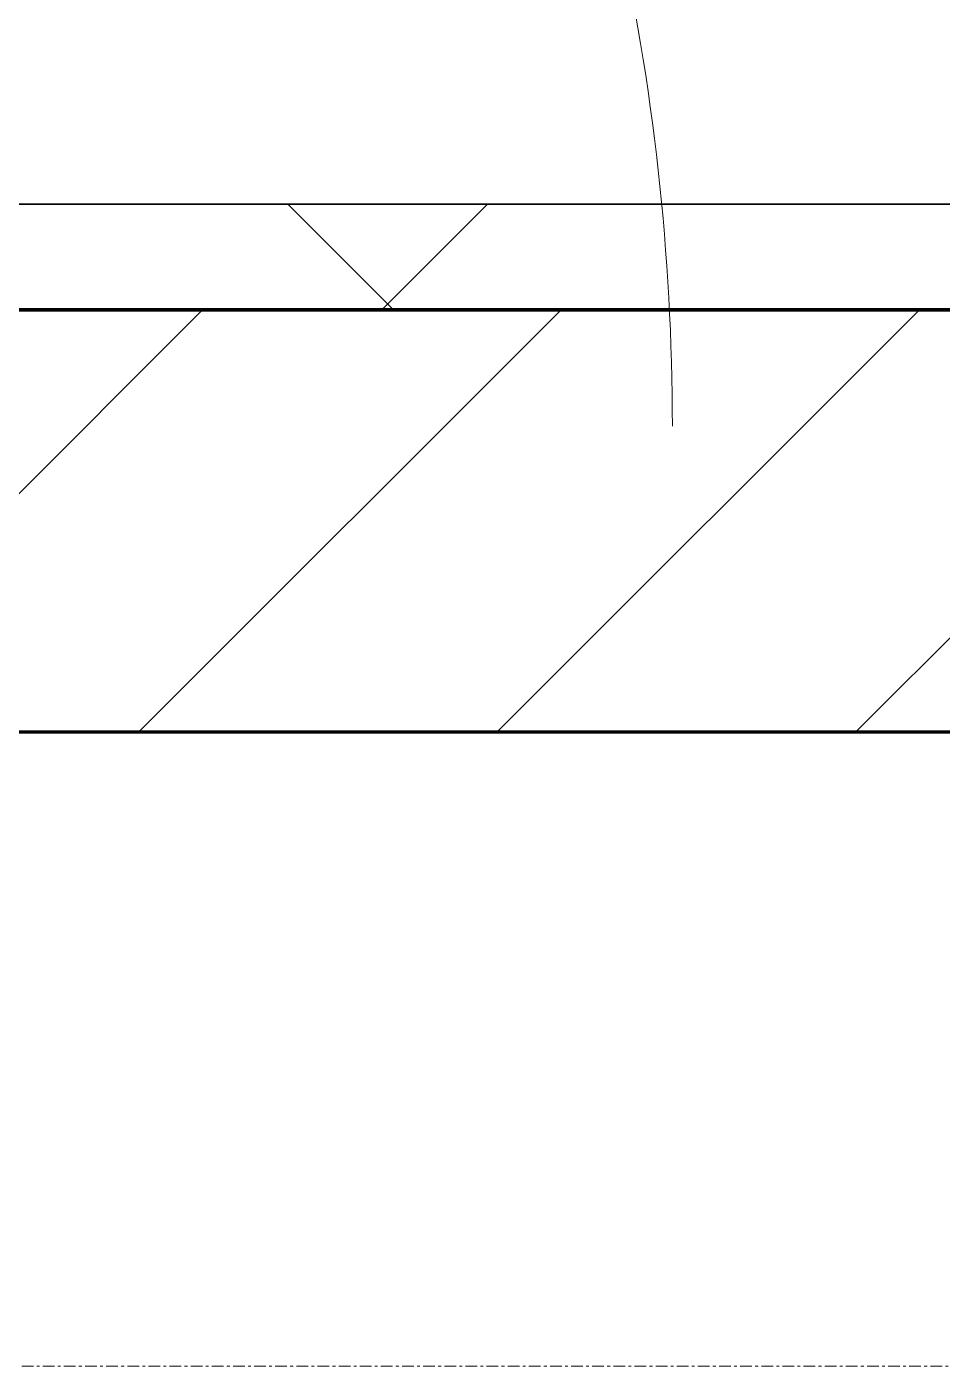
# Model space of a CAD drawing. Header units: millimetres. Extents: x -853432 to -773672, y -18171 to 22484.
# Drawn here: x -827485 to -827052, y -4321 to -3687 of the extents above; entities that cross this region are included whole.
import ezdxf
from ezdxf.xclip import XClip

# ---------------------------------------------------------------- set-up
doc = ezdxf.new("R2010")
doc.units = ezdxf.units.MM
doc.header["$XCLIPFRAME"] = 0
doc.linetypes.add('DPA_Grid _ Level 100', pattern=[10, 5.5, -1.6, 1.3, -1.6])
for name, color, linetype, lineweight in [('A-DOOR-E', 2, 'Continuous', 25), ('A-DOOR-OPNG', 2, 'Continuous', 9), ('A-GLAZ-CURT', 2, 'Continuous', 9), ('A-WALL', 5, 'Continuous', 35), ('A-WALL-FNSH', 2, 'Continuous', 35), ('A-WALL-PATT', 1, 'Continuous', 35), ('S-GRID', 251, 'Continuous', 9)]:
    doc.layers.add(name, color=color, linetype=linetype, lineweight=lineweight)
doc.layers.add('A11_ALU.SOLID SHEET', color=2, linetype='Continuous')

# ---------------------------------------------------------------- blocks, each defined once
blk = doc.blocks.new('DPA_AC-SG-PI - A1_1200x1300 mm-9434757-4251-01 ENLARGED CONCOURSE LEVEL - REFLECTED CEILING PLAN - SHEET 2')
at = {"layer": 'A-DOOR-OPNG'}
blk.add_arc((-500, 44.8), 1100, 0, 25.25581, dxfattribs=at)
blk = doc.blocks.new('*U2464')
at = {"layer": 'S-GRID', "linetype": 'DPA_Grid _ Level 100'}
blk.add_line((57000, -7900), (-16649.52, -7900), dxfattribs=at)
blk = doc.blocks.new('PPLS-PP19_Custom Tile Pattern - Custom Tile Pattern-V99-4251-01 ENLARGED CONCOURSE LEVEL - REFLECTED CEILING PLAN - SHEET 2')
at = {"layer": 'A-GLAZ-CURT'}
for p, q in [((-300, 0), (300, 0)), ((300, 0), (-300, 0)), ((195.99, 0), (213.31, 0)), ((213.31, 0), (195.99, 0)), ((230.06, 0), (300, 0)), ((-300, -50), (300, -50)), ((300, -50), (-300, -50))]:
    blk.add_line(p, q, dxfattribs=at)
for points, knots in [([(-126.5, 0), (-122.44, 0), (-108.71, 0), (-86.68, 0), (-63.44, 0), (-54.4, 0), (-48.53, 0), (-30.79, 0), (-18.03, 0), (8.61, 0), (15.02, 0), (22.91, 0), (31, 0), (39.04, 0), (51.19, 0), (58.74, 0), (61.34, 0), (61.45, 0)], [-5231.017328, -5231.017328, -5231.017328, -5231.017328, -4994.692869, -4542.524482, -4008.285538, -3689.699207, -3546.54457, -3315.260113, -2864.387349, -2439.246196, -2084.094819, -1956.422387, -1818.904206, -1645.594513, -1443.202566, -1228.752106, -1120.932285, -1120.932285, -1120.932285, -1120.932285]), ([(-106.6, 0), (-103.52, 0), (-95.19, 0), (-71.33, 0), (-42.53, 0), (-12.78, 0), (4.23, 0), (9.64, 0), (10.14, 0), (10.18, 0)], [-5344.974281, -5344.974281, -5344.974281, -5344.974281, -5103.229623, -4799.173296, -4065.652676, -3589.737505, -3285.047089, -3066.359526, -3044.715262, -3044.715262, -3044.715262, -3044.715262]), ([(9.32, 0), (9.08, 0), (7.65, 0), (2.57, 0), (-12.23, 0), (-25.64, 0), (-40, 0), (-56.24, 0), (-75.59, 0), (-91.96, 0), (-103.19, 0), (-106.06, 0)], [-2922.926651, -2922.926651, -2922.926651, -2922.926651, -2882.788014, -2720.818881, -2518.50168, -2125.455881, -1792.521578, -1466.981642, -1208.454564, -789.402658, -608.943052, -608.943052, -608.943052, -608.943052]), ([(31.18, 0), (25.97, 0), (11.99, 0), (-16.92, 0), (-47.42, 0), (-65.77, 0), (-66.37, 0), (-66.38, 0)], [-4496.803627, -4496.803627, -4496.803627, -4496.803627, -4222.080604, -3745.412743, -2981.410125, -2542.574734, -2498.224237, -2498.224237, -2498.224237, -2498.224237]), ([(76.63, 0), (74.8, 0), (67.65, 0), (53.52, 0), (37, 0), (24.07, 0), (12.82, 0), (-2.9, 0), (-20.62, 0), (-32.81, 0), (-44.85, 0), (-51.43, 0), (-51.79, 0)], [-3095.572228, -3095.572228, -3095.572228, -3095.572228, -2950.589685, -2634.532728, -2313.748533, -2106.613311, -1925.670641, -1617.263037, -1290.787923, -1039.307308, -819.71621, -644.910881, -644.910881, -644.910881, -644.910881]), ([(-36.78, 0), (-32.43, 0), (-19.22, 0), (8.83, 0), (43.36, 0), (70.92, 0), (82.12, 0), (83.66, 0)], [-6191.144455, -6191.144455, -6191.144455, -6191.144455, -5862.463379, -5340.621928, -4573.028122, -4094.177415, -3869.465285, -3869.465285, -3869.465285, -3869.465285]), ([(30.82, 0), (29.27, 0), (20.14, 0), (3.54, 0), (-16.58, 0), (-34.76, 0), (-36.04, 0)], [-10462.034656, -10462.034656, -10462.034656, -10462.034656, -10363.088938, -9884.23066, -9424.652049, -9182.880979, -9182.880979, -9182.880979, -9182.880979]), ([(30.82, 0), (29.1, 0), (20.22, 0), (2.64, 0), (-17.84, 0), (-30.57, 0), (-31.82, 0), (-32, 0)], [-3872.697774, -3872.697774, -3872.697774, -3872.697774, -3766.694881, -3333.063701, -2994.501669, -2698.150104, -2614.070998, -2614.070998, -2614.070998, -2614.070998]), ([(-30.52, 0), (-27.11, 0), (-17.83, 0), (5.99, 0), (20.76, 0), (30.72, 0), (31.31, 0)], [-2323.618664, -2323.618664, -2323.618664, -2323.618664, -2142.497158, -1716.209403, -1206.526904, -1174.435067, -1174.435067, -1174.435067, -1174.435067]), ([(8.33, 0), (8.19, 0), (7.18, 0), (0.32, 0), (-13.89, 0), (-24.92, 0), (-29.03, 0)], [-3574.286521, -3574.286521, -3574.286521, -3574.286521, -3526.962355, -3285.499107, -2903.012179, -2680.714891, -2680.714891, -2680.714891, -2680.714891]), ([(-28.57, 0), (-26.93, 0), (-20.29, 0), (-11.45, 0), (2.08, 0), (13.15, 0), (21.24, 0), (24.62, 0), (24.72, 0), (24.72, 0)], [-5361.429781, -5361.429781, -5361.429781, -5361.429781, -5261.36855, -5050.479954, -4785.90057, -4596.498881, -4445.288762, -4384.376941, -4376.041937, -4376.041937, -4376.041937, -4376.041937]), ([(-15.19, 0), (-13.07, 0), (7.48, 0), (42.82, 0), (88.72, 0), (120.63, 0), (138.28, 0), (138.53, 0)], [-461.142613, -461.142613, -461.142613, -461.142613, -429.606584, -390.253598, -346.313304, -291.370682, -290.5735, -290.5735, -290.5735, -290.5735]), ([(-2.63, 0), (-2.47, 0), (-1.22, 0), (4.92, 0), (15.97, 0), (22.54, 0), (24.49, 0)], [-226.825321, -226.825321, -226.825321, -226.825321, -220.269177, -206.416616, -198.214427, -187.717507, -187.717507, -187.717507, -187.717507]), ([(103.09, 0), (101.08, 0), (86.31, 0), (63.34, 0), (35.84, 0), (12, 0), (3.08, 0), (-1.67, 0), (-2.25, 0)], [-375.435014, -375.435014, -375.435014, -375.435014, -369.147452, -330.153101, -307.516438, -285.83788, -246.234814, -234.646884, -234.646884, -234.646884, -234.646884]), ([(24.69, 0), (24.54, 0), (20.99, 0), (15.48, 0), (10.8, 0), (9.63, 0)], [-4368.572414, -4368.572414, -4368.572414, -4368.572414, -4306.476363, -4080.000647, -3772.857994, -3772.857994, -3772.857994, -3772.857994]), ([(18.16, 0), (19.15, 0), (24.25, 0), (25.66, 0), (26.12, 0)], [-5700.113719, -5700.113719, -5700.113719, -5700.113719, -5554.232259, -5302.431367, -5302.431367, -5302.431367, -5302.431367]), ([(31.27, 0), (30.74, 0), (26.67, 0), (20.67, 0), (18.85, 0), (18.16, 0)], [-6158.785469, -6158.785469, -6158.785469, -6158.785469, -6135.05769, -5972.647715, -5832.674503, -5832.674503, -5832.674503, -5832.674503]), ([(27.44, 0), (27.9, 0), (29.54, 0), (38.07, 0), (53.39, 0), (71.67, 0), (84.83, 0), (86.01, 0), (92.51, 0), (94.33, 0)], [-5037.309798, -5037.309798, -5037.309798, -5037.309798, -4887.603822, -4705.298446, -4353.683244, -3960.84581, -3759.045785, -3336.541051, -2783.776468, -2783.776468, -2783.776468, -2783.776468]), ([(136.44, 0), (121.66, 0), (86.93, 0), (51.16, 0), (31.18, 0)], [-106.750556, -106.750556, -106.750556, -106.750556, -59.610984, 0, 0, 0, 0]), ([(31.31, 0), (31.93, 0), (35.92, 0), (48.37, 0), (71.92, 0), (100.57, 0), (116.36, 0), (128.63, 0), (128.95, 0)], [-139.389108, -139.389108, -139.389108, -139.389108, -135.792042, -118.513713, -97.899267, -63.759246, -39.050993, -35.895543, -35.895543, -35.895543, -35.895543]), ([(70.61, 0), (66.16, 0), (55.8, 0), (41.76, 0), (34.81, 0), (31.33, 0)], [-4647.237329, -4647.237329, -4647.237329, -4647.237329, -4326.416877, -4098.545751, -3883.237626, -3883.237626, -3883.237626, -3883.237626]), ([(53.18, 0), (53.06, 0), (52.22, 0), (45.11, 0), (36.79, 0), (31.34, 0)], [-622.740158, -622.740158, -622.740158, -622.740158, -566.066452, -360.610861, -11.050489, -11.050489, -11.050489, -11.050489]), ([(32.02, 0), (33.36, 0), (38.27, 0), (45.92, 0), (57.76, 0), (64.47, 0), (72.74, 0), (75.22, 0), (76.03, 0), (76.21, 0)], [-1161.809332, -1161.809332, -1161.809332, -1161.809332, -1089.329421, -901.315459, -753.071572, -495.328968, -421.953223, -334.951786, -290.452333, -290.452333, -290.452333, -290.452333]), ([(99.26, 0), (97.94, 0), (91.62, 0), (85.59, 0), (74.4, 0), (62.26, 0), (51.85, 0), (44.35, 0), (35.53, 0), (32.41, 0)], [-7633.94163, -7633.94163, -7633.94163, -7633.94163, -7531.75727, -7135.649961, -6924.452779, -6738.82075, -6548.303034, -6314.283804, -6175.773004, -6175.773004, -6175.773004, -6175.773004]), ([(100.27, 0), (90.4, 0), (75.13, 0), (57.82, 0), (46.51, 0), (41.18, 0), (36.02, 0), (35.54, 0), (35.54, 0)], [-395.696164, -395.696164, -395.696164, -395.696164, -357.622665, -341.267687, -334.000314, -326.15566, -319.318397, -317.489778, -317.489778, -317.489778, -317.489778]), ([(36.29, 0), (37.77, 0), (48.82, 0), (64.79, 0), (95.91, 0), (124.45, 0), (132.42, 0), (134.6, 0)], [-314.598523, -314.598523, -314.598523, -314.598523, -305.899624, -287.17622, -249.500363, -194.761443, -152.241002, -152.241002, -152.241002, -152.241002]), ([(61.47, 0), (61.47, 0), (61.21, 0), (54.61, 0), (53.71, 0), (53.56, 0)], [-1113.311073, -1113.311073, -1113.311073, -1113.311073, -1096.402191, -891.204116, -747.28819, -747.28819, -747.28819, -747.28819]), ([(76.22, 0), (75.58, 0), (73.64, 0), (71.05, 0), (70.61, 0)], [-193.634889, -193.634889, -193.634889, -193.634889, -31.537676, 0, 0, 0, 0]), ([(94.4, 0), (94.4, 0), (94.64, 0), (99.11, 0), (108.97, 0), (120.79, 0), (139.94, 0), (156.02, 0), (166.52, 0), (169.22, 0)], [-2348.345796, -2348.345796, -2348.345796, -2348.345796, -2310.419338, -2233.599744, -2052.234781, -1843.028543, -1530.39897, -1095.004608, -939.356622, -939.356622, -939.356622, -939.356622]), ([(114.39, 0), (114.2, 0), (112.08, 0), (106.81, 0), (101.09, 0), (100.28, 0)], [-8148.58938, -8148.58938, -8148.58938, -8148.58938, -8105.191388, -7723.759874, -7660.35741, -7660.35741, -7660.35741, -7660.35741]), ([(168.37, 0), (167.68, 0), (162.47, 0), (147.02, 0), (117.98, 0), (101.91, 0), (100.34, 0)], [-543.375029, -543.375029, -543.375029, -543.375029, -530.793311, -458.593899, -401.860199, -395.777283, -395.777283, -395.777283, -395.777283]), ([(129.02, 0), (129.02, 0), (124.41, 0), (122.35, 0), (114.96, 0), (108.04, 0), (103.09, 0)], [-35.386604, -35.386604, -35.386604, -35.386604, -31.430235, -22.807238, -15.488593, 0, 0, 0, 0]), ([(157.9, 0), (156.77, 0), (151.67, 0), (143.29, 0), (134.04, 0), (126.24, 0), (118.6, 0), (114.23, 0), (111.98, 0), (105.66, 0), (105.23, 0), (105.23, 0)], [-10292.955006, -10292.955006, -10292.955006, -10292.955006, -10098.273015, -9847.788484, -9677.714971, -9567.007022, -9453.21225, -9220.200448, -9012.77275, -8966.157302, -8929.495943, -8929.495943, -8929.495943, -8929.495943]), ([(105.26, 0), (105.52, 0), (111.01, 0), (112.65, 0), (113.59, 0)], [-8920.561005, -8920.561005, -8920.561005, -8920.561005, -8814.835624, -8577.462505, -8577.462505, -8577.462505, -8577.462505]), ([(128.58, 0), (128.8, 0), (130.16, 0), (139.26, 0), (152.67, 0), (161.24, 0), (162.19, 0), (162.75, 0)], [-633.326174, -633.326174, -633.326174, -633.326174, -627.736123, -618.981161, -602.094757, -592.980799, -581.414464, -581.414464, -581.414464, -581.414464]), ([(137.1, 0), (136, 0), (133.64, 0), (129.87, 0), (129.11, 0)], [-670.405967, -670.405967, -670.405967, -670.405967, -651.020627, -640.742133, -640.742133, -640.742133, -640.742133]), ([(169.25, 0), (168.49, 0), (166.37, 0), (161.95, 0), (161.28, 0), (158.35, 0), (157.85, 0), (157.77, 0)], [-10880.964953, -10880.964953, -10880.964953, -10880.964953, -10839.086983, -10768.332124, -10666.779182, -10580.760289, -10550.278881, -10550.278881, -10550.278881, -10550.278881]), ([(300, 0), (286.53, 0), (254.22, 0), (207.11, 0), (177.41, 0), (159.34, 0), (158.33, 0), (158.3, 0)], [-285.253232, -285.253232, -285.253232, -285.253232, -244.693688, -187.987675, -143.776725, -129.632772, -123.352749, -123.352749, -123.352749, -123.352749]), ([(159.07, 0), (159.13, 0), (160.84, 0), (164.05, 0), (168.1, 0), (169.19, 0)], [-115.643202, -115.643202, -115.643202, -115.643202, -114.681583, -87.660824, -78.723585, -78.723585, -78.723585, -78.723585]), ([(162.75, 0), (165.4, 0), (170.91, 0), (172.61, 0), (172.61, 0)], [-111.264224, -111.264224, -111.264224, -111.264224, -56.742688, -19.085662, -19.085662, -19.085662, -19.085662]), ([(247.1, 0), (246.76, 0), (245.04, 0), (238.34, 0), (226.56, 0), (221.1, 0), (200.27, 0), (182.99, 0), (174.33, 0), (169.88, 0), (169.1, 0)], [-9649.085549, -9649.085549, -9649.085549, -9649.085549, -9581.591397, -9406.094246, -9221.510254, -9016.44624, -8717.832359, -8253.978395, -8152.463617, -8074.057185, -8074.057185, -8074.057185, -8074.057185]), ([(215.22, 0), (214.62, 0), (210.55, 0), (203.98, 0), (187.54, 0), (175.3, 0), (169.49, 0)], [-203.825446, -203.825446, -203.825446, -203.825446, -198.527383, -184.406837, -162.427601, -142.916156, -142.916156, -142.916156, -142.916156]), ([(169.79, 0), (171.26, 0), (176.13, 0), (185.98, 0), (208.82, 0), (219.42, 0), (230.06, 0)], [-77.095468, -77.095468, -77.095468, -77.095468, -65.295536, -41.623857, -24.459831, 0, 0, 0, 0]), ([(169.82, 0), (176.7, 0), (186.92, 0), (193.62, 0), (194.69, 0), (194.79, 0)], [-927.925489, -927.925489, -927.925489, -927.925489, -529.74427, -295.064701, -265.121568, -265.121568, -265.121568, -265.121568]), ([(193.8, 0), (193.33, 0), (190.11, 0), (183.59, 0), (173.7, 0), (169.92, 0)], [-11665.349007, -11665.349007, -11665.349007, -11665.349007, -11565.880756, -11105.624034, -10893.377381, -10893.377381, -10893.377381, -10893.377381]), ([(171.51, 0), (176.48, 0), (193.23, 0), (201.73, 0), (208.81, 0), (213.9, 0), (241.96, 0), (266.73, 0), (281.71, 0), (291.71, 0), (296.52, 0), (297.86, 0), (298.09, 0)], [-7971.819559, -7971.819559, -7971.819559, -7971.819559, -7784.112253, -7606.717214, -7289.299508, -7042.621073, -6582.165592, -6068.460911, -5766.029927, -5566.724884, -5280.360606, -5199.253518, -5199.253518, -5199.253518, -5199.253518]), ([(172.07, 0), (177.66, 0), (187.87, 0), (201.08, 0), (207.47, 0), (213.96, 0), (215.11, 0)], [-255.364076, -255.364076, -255.364076, -255.364076, -237.955587, -223.92608, -215.862851, -208.75215, -208.75215, -208.75215, -208.75215]), ([(300, 0), (288.22, 0), (262, 0), (230.43, 0), (219.94, 0), (219.02, 0)], [-12528.858583, -12528.858583, -12528.858583, -12528.858583, -11905.454923, -11162.864862, -10856.732305, -10856.732305, -10856.732305, -10856.732305]), ([(219.9, 0), (220.86, 0), (227.84, 0), (242.06, 0), (246.54, 0), (246.96, 0)], [-10670.940496, -10670.940496, -10670.940496, -10670.940496, -10511.382485, -9925.173265, -9834.877357, -9834.877357, -9834.877357, -9834.877357]), ([(284.76, 0), (284.76, 0), (285.09, 0), (287.47, 0), (293.59, 0), (297.76, 0), (300, 0)], [-4110.630118, -4110.630118, -4110.630118, -4110.630118, -4053.389046, -3959.664717, -3862.421465, -3746.95702, -3746.95702, -3746.95702, -3746.95702]), ([(297.38, 0), (295.84, 0), (291.62, 0), (285.38, 0), (284.87, 0)], [-4803.172655, -4803.172655, -4803.172655, -4803.172655, -4358.271401, -4143.037883, -4143.037883, -4143.037883, -4143.037883])]:
    blk.add_open_spline(points, degree=3, knots=knots, dxfattribs=at)
for points in [[(24.49, 0), (25.23, 0), (25.72, 0), (26.04, 0)], [(27.89, 0), (28.69, 0), (29.74, 0), (31.1, 0)], [(80.35, 0), (79.57, 0), (78.27, 0), (76.63, 0)], [(84.06, 0), (83.48, 0), (82.41, 0), (81.72, 0)], [(168.79, 0), (169.01, 0), (170.01, 0), (171.51, 0)], [(195.11, 0), (194.91, 0), (194.44, 0), (193.8, 0)]]:
    blk.add_open_spline(points, degree=3, dxfattribs=at)
blk = doc.blocks.new('PPLS-PP19_Custom Tile Pattern - Custom Tile Pattern-V100-4251-01 ENLARGED CONCOURSE LEVEL - REFLECTED CEILING PLAN - SHEET 2')
at = {"layer": 'A-GLAZ-CURT'}
for p, q in [((-300, 0), (300, 0)), ((300, 0), (-300, 0)), ((-292.93, 0), (-275.75, 0)), ((-275.75, 0), (-292.93, 0)), ((-222.32, 0), (-205, 0)), ((-205, 0), (-222.32, 0)), ((-300, -50), (300, -50)), ((300, -50), (-300, -50))]:
    blk.add_line(p, q, dxfattribs=at)
at = {"layer": 'A-GLAZ-CURT', "flags": 128}
for points in [[(-300, 0), (-291.56, 0), (-283.3, 0), (-275.2, 0), (-267.26, 0), (-259.45, 0), (-251.77, 0), (-244.2, 0), (-236.74, 0), (-229.36, 0), (-222.06, 0), (-214.83, 0), (-207.71, 0), (-200.76, 0), (-194.02, 0), (-187.54, 0), (-181.38, 0), (-175.58, 0), (-170.25, 0), (-165.64, 0), (-162.01, 0), (-159.53, 0), (-157.46, 0), (-155.15, 0)], [(-155.53, 0), (-160.27, 0), (-164.95, 0), (-169.65, 0), (-174.47, 0), (-179.49, 0), (-184.81, 0), (-190.44, 0), (-196.37, 0), (-202.58, 0), (-209.04, 0), (-215.73, 0), (-222.63, 0), (-229.72, 0), (-236.97, 0), (-244.39, 0), (-251.96, 0), (-259.67, 0), (-267.51, 0), (-275.48, 0), (-283.55, 0), (-291.73, 0), (-300, 0)]]:
    blk.add_lwpolyline(points, dxfattribs=at)
at = {"layer": 'A-GLAZ-CURT'}
for points, knots in [([(-300, 0), (-284.65, 0), (-236.57, 0), (-174.61, 0), (-129.95, 0), (-110.8, 0), (-99.5, 0), (-91.46, 0)], [-5323.127839, -5323.127839, -5323.127839, -5323.127839, -4502.809032, -2700.551212, -1002.059161, -460.363443, 0, 0, 0, 0]), ([(-86.78, 0), (-99.82, 0), (-136.3, 0), (-202.69, 0), (-262.56, 0), (-294.48, 0), (-300, 0)], [-18766.980307, -18766.980307, -18766.980307, -18766.980307, -17136.203329, -15131.813646, -13729.592194, -13439.944408, -13439.944408, -13439.944408, -13439.944408]), ([(-137.88, 0), (-140.56, 0), (-147.66, 0), (-147.69, 0), (-158.72, 0), (-174.02, 0), (-185.59, 0), (-209.77, 0), (-232.01, 0), (-255.22, 0), (-262.59, 0), (-264.9, 0), (-265.4, 0)], [-3187.727384, -3187.727384, -3187.727384, -3187.727384, -2919.378265, -2477.344047, -2237.412286, -2029.680487, -1755.085331, -1400.429864, -858.079193, -543.655514, -208.940337, 0, 0, 0, 0]), ([(-258.6, 0), (-257.91, 0), (-254.26, 0), (-241.25, 0), (-225.99, 0), (-213.1, 0), (-200.2, 0), (-185.8, 0), (-171.77, 0), (-158.7, 0), (-157.22, 0)], [-5722.54675, -5722.54675, -5722.54675, -5722.54675, -5657.471696, -5413.335975, -5017.494783, -4832.723979, -4666.091899, -4349.945572, -4000.813434, -3840.635403, -3840.635403, -3840.635403, -3840.635403]), ([(-156.12, 0), (-157.05, 0), (-164.64, 0), (-177.91, 0), (-199.46, 0), (-216.65, 0), (-231.26, 0), (-233.46, 0), (-234, 0)], [-2162.554546, -2162.554546, -2162.554546, -2162.554546, -2113.765672, -1763.376603, -1422.553702, -978.033455, -846.069444, -682.911962, -682.911962, -682.911962, -682.911962]), ([(-233.49, 0), (-233.44, 0), (-232.38, 0), (-230.74, 0), (-225.3, 0), (-223.63, 0)], [-455.274641, -455.274641, -455.274641, -455.274641, -440.605512, -119.536984, 0, 0, 0, 0]), ([(-223.63, 0), (-219.39, 0), (-206.17, 0), (-188.58, 0), (-169.02, 0), (-152.12, 0), (-136.84, 0), (-127.33, 0), (-124.19, 0), (-123.43, 0), (-123.28, 0)], [-5463.295695, -5463.295695, -5463.295695, -5463.295695, -5161.076232, -4739.070012, -4465.409639, -4149.119819, -3839.893365, -3647.167523, -3488.92562, -3439.852845, -3439.852845, -3439.852845, -3439.852845])]:
    blk.add_open_spline(points, degree=3, knots=knots, dxfattribs=at)
blk = doc.blocks.new('*U634')
at = {"layer": 'A-GLAZ-CURT'}
for name, p in [('PPLS-PP19_Custom Tile Pattern - Custom Tile Pattern-V99-4251-01 ENLARGED CONCOURSE LEVEL - REFLECTED CEILING PLAN - SHEET 2', (8402.37, -7350)), ('PPLS-PP19_Custom Tile Pattern - Custom Tile Pattern-V100-4251-01 ENLARGED CONCOURSE LEVEL - REFLECTED CEILING PLAN - SHEET 2', (9002.37, -7350))]:
    blk.add_blockref(name, p, dxfattribs=at)
blk = doc.blocks.new('*U1213')
blk.add_lwpolyline([(22690, -750), (19166.45, -750), (19116.45, -700), (18966.44, -550), (-101025.39, -550), (-101025.39, -6704.96), (-96300, -6704.96), (-96300, -7350), (-94497.63, -7350), (17250, -7350), (17250, -6849.96), (18300, -6849.96), (22690, -6849.96)], close=True)

msp = doc.modelspace()

# ---------------------------------------------------------------- block references
at = {"layer": 'A11_ALU.SOLID SHEET'}
ref = msp.add_blockref('*U1213', (-744682.37, 3579.02), dxfattribs=at)
XClip(ref).set_block_clipping_path([(-104690.1238047112, -9620.0029952966), (-34092.6543255156, 14392.9971737705)])

# ---------------------------------------------------------------- next in the draw order: hatches: boundary and pattern name
at = {"layer": 'A-WALL-PATT', "lineweight": 9}
h = msp.add_hatch(dxfattribs=at)
h.set_pattern_fill('FP_4', color=256, style=0, pattern_type=2)
h.set_pattern_definition([(45, (0, 0), (-212.13203, 212.13203), []), (135, (0, 0), (-212.13203, -212.13203), [])])
h.paths.add_polyline_path([(-779464.45, -3820.98), (-778775.03, -3820.98), (-778775.03, -3770.98), (-827933.88, -3770.98), (-828045.79, -3820.98), (-779602.34, -3820.98)])
h.paths.add_polyline_path([(-828965.42, -3820.98), (-828156.1, -3820.98), (-828044.19, -3770.98), (-841032.37, -3770.98), (-841032.37, -3820.98), (-829103.3, -3820.98)])
h = msp.add_hatch(dxfattribs=at)
h.set_pattern_fill('FP_2', color=256, style=0, pattern_type=2)
h.set_pattern_definition([(45, (0, 0), (-84.852814, 84.852814), [])])
h.paths.add_polyline_path([(-779326.57, -4020.98), (-778775.03, -4020.98), (-778775.03, -3820.98), (-828045.79, -3820.98), (-828336.65, -3950.93), (-828355, -3909.85), (-828156.1, -3820.98), (-841232.37, -3820.98), (-841232.37, -4020.98), (-779878.11, -4020.98)])
h.paths.add_polyline_path([(-828280, -3860.98), (-828285, -3859.64), (-828288.66, -3855.98), (-828289.66, -3848.39), (-828287.07, -3844.76), (-828282.59, -3841.32), (-828280, -3840.98), (-828272.93, -3843.91), (-828270.34, -3848.39), (-828270.34, -3851.81), (-828272.93, -3858.05), (-828279.18, -3860.64)])

# ---------------------------------------------------------------- next in the draw order: linework, layer by layer
at = {"layer": 'A-WALL', "color": 7, "lineweight": 70}
for p, q in [((-828045.79, -3820.98), (-827180, -3820.98)), ((-827180, -3820.98), (-828045.79, -3820.98)), ((-827180, -3820.98), (-823580, -3820.98)), ((-823580, -3820.98), (-827180, -3820.98)), ((-827180, -4020.98), (-828380, -4020.98)), ((-823580, -4020.98), (-827180, -4020.98))]:
    msp.add_line(p, q, dxfattribs=at)
at = {"layer": 'A-WALL-FNSH', "color": 250}
for p, q in [((-827933.88, -3770.98), (-827180, -3770.98)), ((-827180, -3770.98), (-823580, -3770.98))]:
    msp.add_line(p, q, dxfattribs=at)

# ---------------------------------------------------------------- next in the draw order: block references
for name in ['*U2464', '*U634']:
    msp.add_blockref(name, (-835882.37, 3579.02))
at = {"layer": 'A-DOOR-E'}
msp.add_blockref('DPA_AC-SG-PI - A1_1200x1300 mm-9434757-4251-01 ENLARGED CONCOURSE LEVEL - REFLECTED CEILING PLAN - SHEET 2', (-827780, -3920.98), dxfattribs=at)

doc.saveas('drawing.dxf')
